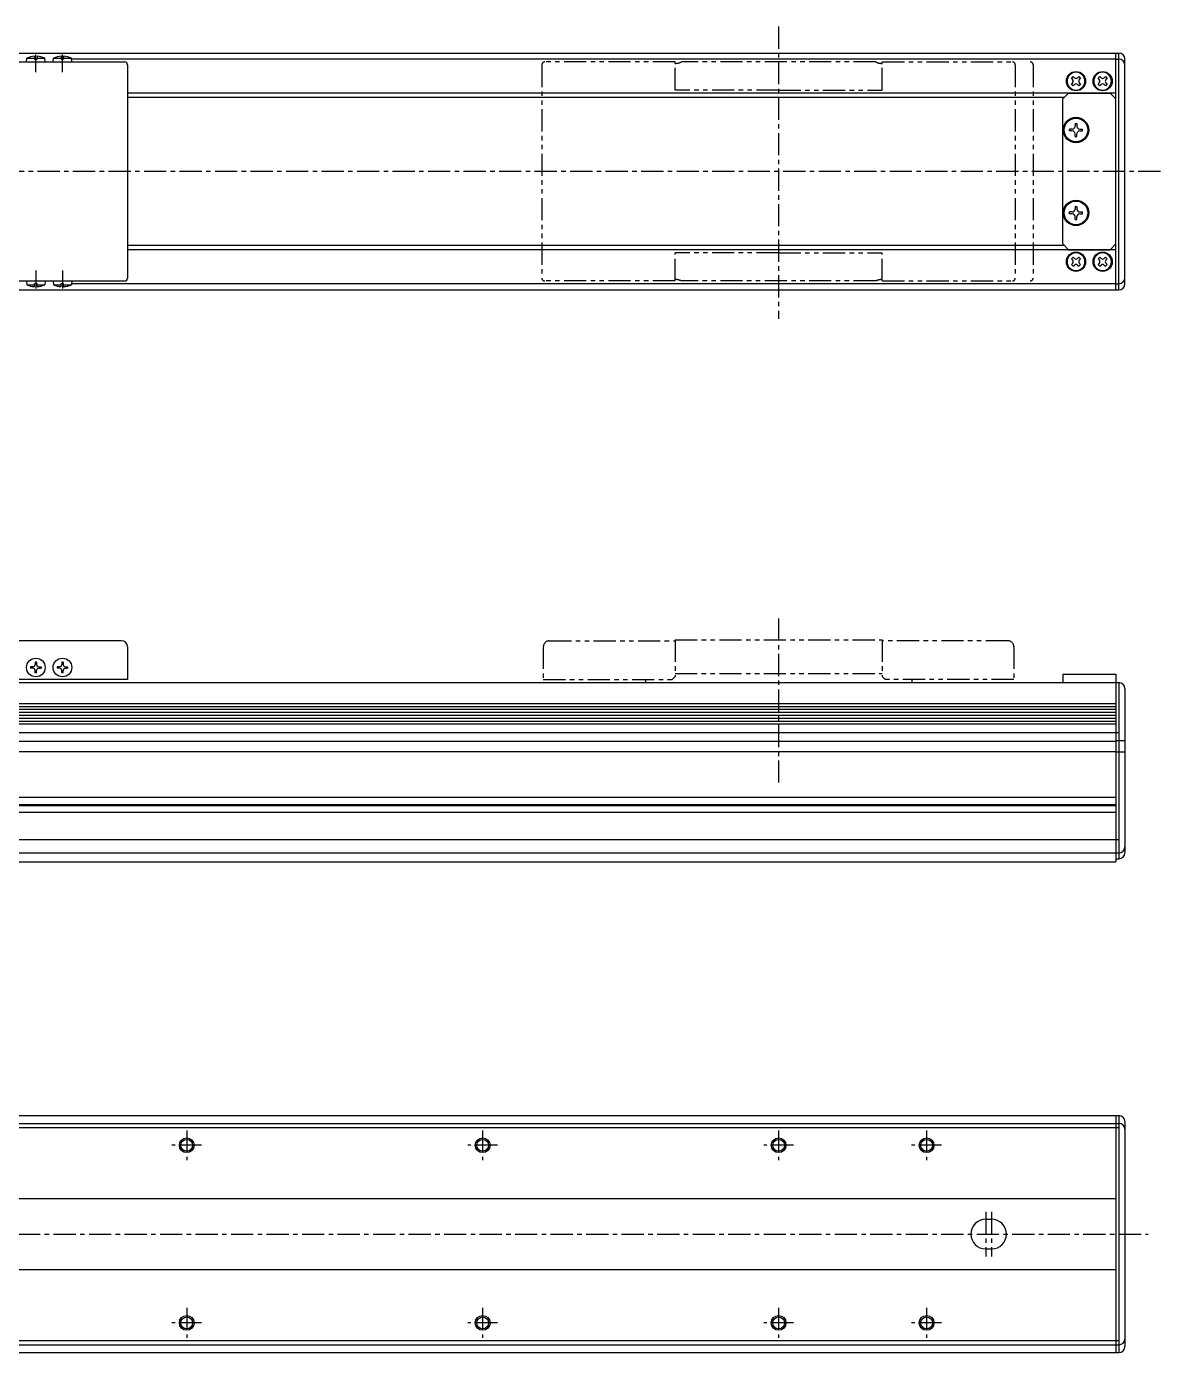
# Model space of a CAD drawing. Extents: x -684 to 158, y -63 to 438.
# Drawn here: x -225.1 to 158.1, y -9.9 to 438 of the extents above; entities that cross this region are included whole.
import ezdxf

# ---------------------------------------------------------------- set-up
doc = ezdxf.new("R2010")
doc.units = 0
for name, pattern in [('CENTER', [12, 7.5, -1.5, 1.5, -1.5]), ('CONTINOUS', [0]), ('PHANTOM', [15, 7.5, -1.5, 1.5, -1.5, 1.5, -1.5])]:
    doc.linetypes.add(name, pattern=pattern)
doc.layers.get('0').update_dxf_attribs({"linetype": 'CONTINUOUS'})
doc.layers.add('CENTER', color=1, linetype='CENTER')

msp = doc.modelspace()

# ---------------------------------------------------------------- linework, layer by layer
at = {"color": 7, "linetype": 'CONTINOUS'}
for p, q in [((-506.96, 429.02), (144.04, 429.02)), ((-235.96, 426.02), (-191.96, 426.02)), ((-225.11, 426.02), (-224.99, 427.32)), ((-224.99, 427.32), (-222.36, 427.32)), ((-222.36, 427.91), (-222.36, 426.92)), ((-222.36, 426.92), (-221.56, 426.92)), ((-221.56, 427.91), (-221.56, 426.92)), ((-221.56, 427.32), (-218.92, 427.32)), ((-218.81, 426.02), (-218.92, 427.32)), ((-216.11, 426.02), (-215.99, 427.32)), ((-215.99, 427.32), (-213.36, 427.32)), ((-213.36, 427.91), (-213.36, 426.92)), ((-213.36, 426.92), (-212.56, 426.92)), ((-212.56, 427.91), (-212.56, 426.92)), ((-212.56, 427.32), (-209.92, 427.32)), ((-209.81, 426.02), (-209.92, 427.32)), ((143.04, 426.95), (-209.81, 426.95)), ((143.04, 349.02), (143.04, 429.02)), ((143.04, 426.95), (144.04, 426.95)), ((144.04, 349.02), (144.04, 429.02)), ((146.04, 351.02), (146.04, 427.02)), ((-190.96, 425.02), (-190.96, 353.02)), ((128, 420.46), (128.61, 421.06)), ((128.61, 421.06), (129.02, 420.65)), ((130.07, 420.65), (130.48, 421.06)), ((130.48, 421.06), (131.08, 420.46)), ((137, 420.46), (137.61, 421.06)), ((137.61, 421.06), (138.02, 420.65)), ((139.07, 420.65), (139.48, 421.06)), ((139.48, 421.06), (140.08, 420.46)), ((128.42, 420.05), (128, 420.46)), ((128, 418.59), (128.42, 419)), ((128.61, 417.99), (128, 418.59)), ((129.02, 418.4), (128.61, 417.99)), ((130.48, 417.99), (130.07, 418.4)), ((131.08, 418.59), (130.48, 417.99)), ((131.08, 420.46), (130.67, 420.05)), ((130.67, 419), (131.08, 418.59)), ((137.42, 420.05), (137, 420.46)), ((137, 418.59), (137.42, 419)), ((137.61, 417.99), (137, 418.59)), ((138.02, 418.4), (137.61, 417.99)), ((139.48, 417.99), (139.07, 418.4)), ((140.08, 418.59), (139.48, 417.99)), ((140.08, 420.46), (139.67, 420.05)), ((139.67, 419), (140.08, 418.59)), ((143.04, 415.52), (-190.96, 415.52)), ((125.54, 414.02), (-190.96, 414.02)), ((125.04, 413.52), (127.04, 415.52)), ((125.04, 364.52), (125.04, 413.52)), ((127.04, 415.52), (141.04, 415.52)), ((143.04, 413.52), (141.04, 415.52)), ((143.04, 364.52), (143.04, 413.52)), ((127.34, 402.71), (127.34, 403.34)), ((128.29, 403.34), (127.34, 403.34)), ((129.23, 405.22), (129.23, 404.28)), ((129.23, 405.22), (129.86, 405.22)), ((129.86, 405.22), (129.86, 404.28)), ((130.8, 403.34), (131.74, 403.34)), ((131.74, 402.71), (131.74, 403.34)), ((128.29, 402.71), (127.34, 402.71)), ((129.23, 400.82), (129.23, 401.77)), ((129.23, 400.82), (129.86, 400.82)), ((129.86, 400.82), (129.86, 401.77)), ((130.8, 402.71), (131.74, 402.71)), ((129.23, 377.22), (129.23, 376.28)), ((129.23, 377.22), (129.86, 377.22)), ((129.86, 377.22), (129.86, 376.28)), ((127.34, 374.71), (127.34, 375.34)), ((128.29, 375.34), (127.34, 375.34)), ((128.29, 374.71), (127.34, 374.71)), ((129.23, 372.82), (129.23, 373.77)), ((129.23, 372.82), (129.86, 372.82)), ((129.86, 372.82), (129.86, 373.77)), ((130.8, 375.34), (131.74, 375.34)), ((130.8, 374.71), (131.74, 374.71)), ((131.74, 374.71), (131.74, 375.34)), ((125.54, 364.02), (-190.96, 364.02)), ((127.04, 362.52), (125.04, 364.52)), ((141.04, 362.52), (143.04, 364.52)), ((143.04, 362.52), (-190.96, 362.52)), ((127.04, 362.52), (141.04, 362.52)), ((128.61, 360.06), (128, 359.46)), ((128, 359.46), (128.42, 359.05)), ((129.02, 359.65), (128.61, 360.06)), ((130.48, 360.06), (130.07, 359.65)), ((131.08, 359.46), (130.48, 360.06)), ((130.67, 359.05), (131.08, 359.46)), ((137.61, 360.06), (137, 359.46)), ((137, 359.46), (137.42, 359.05)), ((138.02, 359.65), (137.61, 360.06)), ((139.48, 360.06), (139.07, 359.65)), ((140.08, 359.46), (139.48, 360.06)), ((139.67, 359.05), (140.08, 359.46)), ((128.42, 358), (128, 357.59)), ((128, 357.59), (128.61, 356.99)), ((128.61, 356.99), (129.02, 357.4)), ((130.07, 357.4), (130.48, 356.99)), ((130.48, 356.99), (131.08, 357.59)), ((131.08, 357.59), (130.67, 358)), ((137.42, 358), (137, 357.59)), ((137, 357.59), (137.61, 356.99)), ((137.61, 356.99), (138.02, 357.4)), ((139.07, 357.4), (139.48, 356.99)), ((139.48, 356.99), (140.08, 357.59)), ((140.08, 357.59), (139.67, 358)), ((-235.96, 352.02), (-191.96, 352.02)), ((-225.11, 352.02), (-224.99, 350.72)), ((-224.99, 350.72), (-222.36, 350.72)), ((-222.36, 350.13), (-222.36, 351.12)), ((-222.36, 351.12), (-221.56, 351.12)), ((-221.56, 350.13), (-221.56, 351.12)), ((-221.56, 350.72), (-218.92, 350.72)), ((-218.81, 352.02), (-218.92, 350.72)), ((-216.11, 352.02), (-215.99, 350.72)), ((-215.99, 350.72), (-213.36, 350.72)), ((-213.36, 351.12), (-212.56, 351.12)), ((-213.36, 350.13), (-213.36, 351.12)), ((-212.56, 350.13), (-212.56, 351.12)), ((-212.56, 350.72), (-209.92, 350.72)), ((-209.81, 352.02), (-209.92, 350.72)), ((143.04, 351.1), (-209.81, 351.1)), ((143.04, 351.1), (144.04, 351.1)), ((-506.96, 349.02), (144.04, 349.02)), ((-192.96, 230.45), (-235.96, 230.45)), ((-190.96, 228.45), (-190.96, 217.45)), ((-222.95, 221.7), (-223.71, 221.7)), ((-223.71, 221.7), (-223.71, 221.2)), ((-222.95, 221.2), (-223.71, 221.2)), ((-222.21, 223.2), (-222.21, 222.44)), ((-221.71, 223.2), (-222.21, 223.2)), ((-222.21, 219.7), (-222.21, 220.45)), ((-221.71, 219.7), (-222.21, 219.7)), ((-221.71, 223.2), (-221.71, 222.44)), ((-221.71, 219.7), (-221.71, 220.45)), ((-220.96, 221.7), (-220.21, 221.7)), ((-220.96, 221.2), (-220.21, 221.2)), ((-220.21, 221.7), (-220.21, 221.2)), ((-213.95, 221.7), (-214.71, 221.7)), ((-214.71, 221.7), (-214.71, 221.2)), ((-213.95, 221.2), (-214.71, 221.2)), ((-213.21, 223.2), (-213.21, 222.44)), ((-212.71, 223.2), (-213.21, 223.2)), ((-213.21, 219.7), (-213.21, 220.45)), ((-212.71, 219.7), (-213.21, 219.7)), ((-212.71, 223.2), (-212.71, 222.44)), ((-212.71, 219.7), (-212.71, 220.45)), ((-211.96, 221.7), (-211.21, 221.7)), ((-211.96, 221.2), (-211.21, 221.2)), ((-211.21, 221.7), (-211.21, 221.2)), ((-506.96, 216.35), (144.04, 216.35)), ((-190.96, 217.45), (-234.96, 217.45)), ((125.04, 219.25), (143.04, 219.25)), ((125.04, 219.25), (125.04, 216.35)), ((143.04, 219.25), (143.04, 216.35)), ((143.04, 216.35), (143.04, 155.85)), ((144.04, 216.35), (144.04, 156.85)), ((146.04, 214.35), (146.04, 158.85)), ((-505.96, 209.33), (143.04, 209.33)), ((-505.96, 208.33), (143.04, 208.33)), ((-505.96, 207.34), (143.04, 207.34)), ((-505.96, 206.35), (143.04, 206.35)), ((-505.96, 205.36), (143.04, 205.36)), ((-505.96, 204.36), (143.04, 204.36)), ((-505.96, 203.37), (143.04, 203.37)), ((-505.96, 202.38), (143.04, 202.38)), ((-506.96, 199.46), (144.04, 199.46)), ((-505.96, 196.6), (143.04, 196.6)), ((-505.96, 193.1), (143.04, 193.1)), ((143.04, 196.75), (146.04, 196.75)), ((143.04, 192.95), (146.04, 192.95)), ((-508.96, 177.68), (143.04, 177.68)), ((-505.96, 175.15), (143.04, 175.15)), ((-505.96, 174.85), (143.04, 174.85)), ((-508.96, 172.61), (143.04, 172.61)), ((-506.96, 163.35), (144.04, 163.35)), ((-506.96, 158.85), (144.04, 158.85)), ((143.04, 156.85), (144.04, 156.85)), ((-505.96, 155.85), (143.04, 155.85)), ((-506.96, 70.06), (144.04, 70.06)), ((-506.96, 67.46), (144.04, 67.46)), ((143.04, 70.06), (143.04, -9.94)), ((144.04, 70.06), (144.04, -9.94)), ((146.04, 68.06), (146.04, -7.94)), ((-506.96, 66.06), (144.04, 66.06)), ((-505.96, 42.06), (143.04, 42.06)), ((99.04, 35.06), (101.04, 35.06)), ((99.04, 25.06), (101.04, 25.06)), ((-505.96, 18.06), (143.04, 18.06)), ((-506.96, -5.94), (144.04, -5.94)), ((-506.96, -7.34), (144.04, -7.34)), ((-506.96, -9.94), (144.04, -9.94))]:
    msp.add_line(p, q, dxfattribs=at)
at = {"color": 3, "linetype": 'PHANTOM'}
for p, q in [((-5.96, 426.02), (-49.96, 426.02)), ((-5.96, 416.52), (-5.96, 426.02)), ((61.86, 426.02), (-3.78, 426.02)), ((64.04, 426.02), (108.04, 426.02)), ((64.04, 416.52), (64.04, 426.02)), ((-50.96, 425.02), (-50.96, 353.02)), ((109.04, 425.02), (109.04, 353.02)), ((115.04, 425.02), (115.04, 353.02)), ((29.04, 416.52), (-5.96, 416.52)), ((29.04, 416.52), (64.04, 416.52)), ((29.04, 361.52), (-5.96, 361.52)), ((-5.96, 352.02), (-5.96, 361.52)), ((29.04, 361.52), (64.04, 361.52)), ((64.04, 352.02), (64.04, 361.52)), ((-5.96, 352.02), (-49.96, 352.02)), ((61.86, 352.02), (-3.78, 352.02)), ((64.04, 352.02), (108.04, 352.02)), ((-50.46, 228.45), (-50.46, 217.45)), ((-48.46, 230.45), (-5.96, 230.45)), ((-5.96, 230.85), (64.04, 230.85)), ((-5.96, 230.85), (-5.96, 218.45)), ((64.04, 230.85), (64.04, 218.45)), ((106.54, 230.45), (64.04, 230.45)), ((108.54, 228.45), (108.54, 217.45)), ((-50.46, 217.45), (-6.96, 217.45)), ((-15.96, 217.45), (-15.96, 216.35)), ((-6.96, 217.45), (-5.96, 218.45)), ((-5.96, 219.38), (64.04, 219.38)), ((65.04, 217.45), (64.04, 218.45)), ((108.54, 217.45), (65.04, 217.45)), ((74.04, 217.45), (74.04, 216.35))]:
    msp.add_line(p, q, dxfattribs=at)
at = {"color": 7, "linetype": 'CONTINOUS'}
for centre, radius in [((129.54, 419.52), 3.25), ((138.54, 419.52), 3.25), ((129.54, 403.02), 4.3), ((129.54, 403.02), 4), ((129.54, 375.02), 4.3), ((129.54, 375.02), 4), ((129.54, 358.52), 3.25), ((138.54, 358.52), 3.25), ((-221.96, 221.45), 3.15), ((-212.96, 221.45), 3.15), ((-170.96, 60.06), 2.5), ((-170.96, 60.06), 2), ((-70.96, 60.06), 2.5), ((-70.96, 60.06), 2), ((29.04, 60.06), 2.5), ((29.04, 60.06), 2), ((79.04, 60.06), 2.5), ((79.04, 60.06), 2), ((-170.96, 0.06), 2.5), ((-170.96, 0.06), 2), ((-70.96, 0.06), 2.5), ((-70.96, 0.06), 2), ((29.04, 0.06), 2.5), ((29.04, 0.06), 2), ((79.04, 0.06), 2.5), ((79.04, 0.06), 2)]:
    msp.add_circle(centre, radius, dxfattribs=at)
for centre, radius, start, end in [((-221.96, 419.94), 7.98, 92.8723, 112.3565), ((-221.96, 419.94), 7.98, 67.6435, 87.1277), ((-212.96, 419.94), 7.98, 92.8723, 112.3565), ((-212.96, 419.94), 7.98, 67.6435, 87.1277), ((-191.96, 425.02), 1, 0, 90), ((144.04, 427.02), 2, 0, 90), ((144.04, 424.95), 2, 0, 90), ((129.54, 419.52), 3, 0.0003, 0), ((138.54, 419.52), 3, 0.0003, 0), ((127.89, 419.52), 0.742, 315, 44.9999), ((129.54, 421.17), 0.742, 225, 315), ((129.54, 417.87), 0.742, 45, 134.9999), ((131.19, 419.52), 0.742, 135, 224.9999), ((136.89, 419.52), 0.742, 315, 44.9999), ((138.54, 421.17), 0.742, 225, 315), ((138.54, 417.87), 0.742, 45, 134.9999), ((140.19, 419.52), 0.742, 135, 224.9999), ((128.29, 404.28), 0.94, 270, 0), ((130.8, 404.28), 0.94, 180, 270), ((128.29, 401.77), 0.94, 0, 90.0001), ((130.8, 401.77), 0.94, 90, 180), ((128.29, 376.28), 0.94, 270, 0), ((130.8, 376.28), 0.94, 180, 270), ((128.29, 373.77), 0.94, 0, 90.0001), ((130.8, 373.77), 0.94, 90, 180), ((129.54, 358.52), 3, 0, 359.9997), ((127.89, 358.52), 0.742, 315.0001, 45), ((129.54, 360.17), 0.742, 225.0001, 315), ((131.19, 358.52), 0.742, 135.0001, 225), ((138.54, 358.52), 3, 0, 359.9997), ((136.89, 358.52), 0.742, 315.0001, 45), ((138.54, 360.17), 0.742, 225.0001, 315), ((140.19, 358.52), 0.742, 135.0001, 225), ((129.54, 356.87), 0.742, 45, 135), ((138.54, 356.87), 0.742, 45, 135), ((-221.96, 358.11), 7.98, 247.6435, 267.1277), ((-221.96, 358.11), 7.98, 272.8723, 292.3565), ((-212.96, 358.11), 7.98, 247.6435, 267.1277), ((-212.96, 358.11), 7.98, 272.8723, 292.3565), ((-191.96, 353.02), 1, 270, 0), ((144.04, 353.1), 2, 270, 0), ((144.04, 351.02), 2, 270, 0), ((-192.96, 228.45), 2, 0, 90), ((-222.95, 222.44), 0.748, 270, 0), ((-222.95, 220.45), 0.748, 360, 90), ((-220.96, 222.44), 0.748, 180, 270), ((-220.96, 220.45), 0.748, 89.9999, 180), ((-213.95, 222.44), 0.748, 270, 0), ((-213.95, 220.45), 0.748, 360, 90), ((-211.96, 222.44), 0.748, 180, 270), ((-211.96, 220.45), 0.748, 89.9999, 180), ((144.04, 214.35), 2, 0, 90), ((144.04, 160.85), 2, 270, 0), ((144.04, 158.85), 2, 270, 0), ((144.04, 68.06), 2, 0, 90), ((144.04, 65.46), 2, 0, 90), ((99.04, 30.06), 5, 90, 270), ((101.04, 30.06), 5, 270, 90), ((144.04, -5.34), 2, 270, 0), ((144.04, -7.94), 2, 270, 0)]:
    msp.add_arc(centre, radius, start, end, dxfattribs=at)
at = {"color": 3, "linetype": 'PHANTOM'}
for centre, radius, start, end in [((-49.96, 425.02), 1, 90, 180), ((-5.96, 430.52), 5, 270, 295.8419), ((64.04, 430.52), 5, 244.1581, 270), ((108.04, 425.02), 1, 0, 90), ((114.04, 425.02), 1, 0, 90), ((-49.96, 353.02), 1, 180, 270), ((-5.96, 347.52), 5, 64.1581, 90), ((64.04, 347.52), 5, 90, 115.8419), ((108.04, 353.02), 1, 270, 0), ((114.04, 353.02), 1, 270, 0), ((-48.46, 228.45), 2, 90, 180), ((106.54, 228.45), 2, 0, 90)]:
    msp.add_arc(centre, radius, start, end, dxfattribs=at)
at = {"layer": 'CENTER', "color": 1, "linetype": 'CENTER'}
for p, q in [((29.04, 437.98), (29.04, 339.2)), ((-221.96, 422.52), (-221.96, 428.52)), ((-212.96, 422.52), (-212.96, 428.52)), ((158.1, 389.02), (-546.14, 389.02)), ((-221.96, 355.52), (-221.96, 349.52)), ((-212.96, 355.52), (-212.96, 349.52)), ((29.04, 238.05), (29.04, 181.47)), ((-170.96, 65.1), (-170.96, 55.02)), ((-70.96, 65.1), (-70.96, 55.02)), ((29.04, 65.1), (29.04, 55.02)), ((79.04, 65.1), (79.04, 55.02)), ((-165.92, 60.06), (-176, 60.06)), ((-65.92, 60.06), (-76, 60.06)), ((34.08, 60.06), (24, 60.06)), ((84.08, 60.06), (74, 60.06)), ((99.04, 37.6), (99.04, 22.52)), ((101.04, 37.6), (101.04, 22.52)), ((-551.99, 30.06), (153.97, 30.06)), ((-170.96, 5.1), (-170.96, -4.98)), ((-70.96, 5.1), (-70.96, -4.98)), ((29.04, 5.1), (29.04, -4.98)), ((79.04, 5.1), (79.04, -4.98)), ((-165.92, 0.06), (-176, 0.06)), ((-65.92, 0.06), (-76, 0.06)), ((34.08, 0.06), (24, 0.06)), ((84.08, 0.06), (74, 0.06))]:
    msp.add_line(p, q, dxfattribs=at)

doc.saveas('drawing.dxf')
